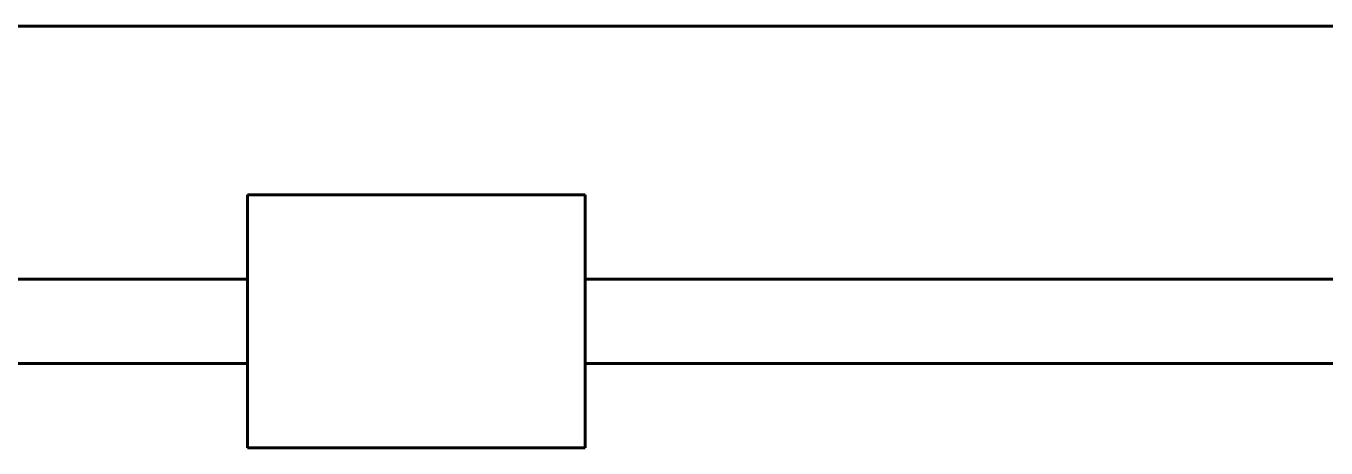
# Model space of a CAD drawing. Extents: x 0 to 297, y 0 to 292.
# Drawn here: x 169.33 to 177.03, y 112.02 to 114.52 of the extents above; entities that cross this region are included whole.
import ezdxf

# ---------------------------------------------------------------- set-up
doc = ezdxf.new("R2010")
doc.units = 0
doc.header["$MEASUREMENT"] = 0
doc.linetypes.add('K5LT_BASIC', pattern=[0])
doc.layers.add('Системный слой', color=7, linetype='Continuous')

# ---------------------------------------------------------------- blocks, each defined once
blk = doc.blocks.new('*U')
at = {"layer": 'Системный слой', "linetype": 'K5LT_BASIC', "lineweight": 60}
for p, q in [((172.6417, 113.5189), (170.6417, 113.5189)), ((170.6417, 113.5189), (170.6417, 112.0189)), ((172.6417, 113.5189), (170.6417, 113.5189)), ((170.6417, 113.5189), (170.6417, 112.0189)), ((172.6417, 113.5189), (170.6417, 113.5189)), ((170.6417, 113.5189), (170.6417, 112.0189)), ((172.6417, 112.0189), (172.6417, 113.5189)), ((172.6417, 112.0189), (172.6417, 113.5189)), ((172.6417, 112.0189), (172.6417, 113.5189)), ((170.6417, 112.0189), (172.6417, 112.0189)), ((170.6417, 112.0189), (172.6417, 112.0189)), ((170.6417, 112.0189), (172.6417, 112.0189))]:
    blk.add_line(p, q, dxfattribs=at)

msp = doc.modelspace()

# ---------------------------------------------------------------- linework, layer by layer
at = {"layer": 'Системный слой', "linetype": 'K5LT_BASIC', "lineweight": 60}
for p, q in [((196.6417, 114.5189), (114.642, 114.5189)), ((170.6417, 113.5189), (170.6417, 112.0189)), ((170.6417, 113.5189), (172.6417, 113.5189)), ((172.6417, 113.5189), (170.6417, 113.5189)), ((170.6417, 112.0189), (170.6417, 113.5189)), ((170.6417, 113.5189), (170.6417, 112.0189)), ((170.6417, 113.5189), (172.6417, 113.5189)), ((170.6417, 113.5189), (170.6417, 112.0189)), ((170.6417, 113.5189), (172.6417, 113.5189)), ((172.6417, 113.5189), (170.6417, 113.5189)), ((170.6417, 112.0189), (170.6417, 113.5189)), ((170.6417, 113.5189), (170.6417, 112.0189)), ((170.6417, 113.5189), (172.6417, 113.5189)), ((170.6417, 113.5189), (170.6417, 112.0189)), ((170.6417, 113.5189), (172.6417, 113.5189)), ((172.6417, 113.5189), (172.6417, 112.0189)), ((172.6417, 113.5189), (172.6417, 112.0189)), ((172.6417, 113.5189), (172.6417, 112.0189)), ((172.6417, 113.5189), (172.6417, 112.0189)), ((172.6417, 113.5189), (172.6417, 112.0189)), ((172.6417, 113.5189), (172.6417, 112.0189)), ((172.6417, 113.5189), (172.6417, 112.0189)), ((172.6417, 113.5189), (172.6417, 112.0189)), ((172.6417, 113.5189), (172.6417, 112.0189)), ((172.6417, 113.5189), (172.6417, 112.0189)), ((164.6419, 113.019), (170.6419, 113.019)), ((178.6413, 113.0191), (172.6417, 113.0191)), ((172.6419, 113.019), (178.6419, 113.019)), ((170.6417, 112.5189), (164.6417, 112.5189)), ((178.6417, 112.5189), (172.6417, 112.5189)), ((178.6417, 112.5189), (172.6417, 112.5189)), ((172.6417, 112.0189), (170.6417, 112.0189)), ((170.6417, 112.0189), (172.6417, 112.0189)), ((172.6417, 112.0189), (170.6417, 112.0189)), ((170.6417, 112.0189), (172.6417, 112.0189)), ((172.6417, 112.0189), (170.6417, 112.0189)), ((170.6417, 112.0189), (172.6417, 112.0189)), ((172.6417, 112.0189), (170.6417, 112.0189)), ((170.6417, 112.0189), (172.6417, 112.0189)), ((172.6417, 112.0189), (170.6417, 112.0189)), ((170.6417, 112.0189), (172.6417, 112.0189)), ((171.8917, 112.0189), (171.1417, 112.0189)), ((171.8917, 112.0189), (171.1417, 112.0189)), ((171.8917, 112.0189), (171.1417, 112.0189)), ((171.8917, 112.0189), (171.1417, 112.0189)), ((171.8917, 112.0189), (171.1417, 112.0189))]:
    msp.add_line(p, q, dxfattribs=at)

# ---------------------------------------------------------------- block references
at = {"layer": 'Системный слой'}
msp.add_blockref('*U', (0, 0), dxfattribs=at)
msp.add_blockref('*U', (0, 0), dxfattribs=at)
msp.add_blockref('*U', (0, 0), dxfattribs=at)
msp.add_blockref('*U', (0, 0), dxfattribs=at)
msp.add_blockref('*U', (0, 0), dxfattribs=at)
msp.add_blockref('*U', (0, 0), dxfattribs=at)
msp.add_blockref('*U', (0, 0), dxfattribs=at)
msp.add_blockref('*U', (0, 0), dxfattribs=at)
msp.add_blockref('*U', (0, 0), dxfattribs=at)
msp.add_blockref('*U', (0, 0), dxfattribs=at)
msp.add_blockref('*U', (0, 0), dxfattribs=at)
msp.add_blockref('*U', (0, 0), dxfattribs=at)
msp.add_blockref('*U', (0, 0), dxfattribs=at)
msp.add_blockref('*U', (0, 0), dxfattribs=at)
msp.add_blockref('*U', (0, 0), dxfattribs=at)
msp.add_blockref('*U', (0, 0), dxfattribs=at)
msp.add_blockref('*U', (0, 0), dxfattribs=at)
msp.add_blockref('*U', (0, 0), dxfattribs=at)
msp.add_blockref('*U', (0, 0), dxfattribs=at)
msp.add_blockref('*U', (0, 0), dxfattribs=at)
msp.add_blockref('*U', (0, 0), dxfattribs=at)
msp.add_blockref('*U', (0, 0), dxfattribs=at)
msp.add_blockref('*U', (0, 0), dxfattribs=at)
msp.add_blockref('*U', (0, 0), dxfattribs=at)
msp.add_blockref('*U', (0, 0), dxfattribs=at)
msp.add_blockref('*U', (0, 0), dxfattribs=at)
msp.add_blockref('*U', (0, 0), dxfattribs=at)
msp.add_blockref('*U', (0, 0), dxfattribs=at)
msp.add_blockref('*U', (0, 0), dxfattribs=at)
msp.add_blockref('*U', (0, 0), dxfattribs=at)
msp.add_blockref('*U', (0, 0), dxfattribs=at)
msp.add_blockref('*U', (0, 0), dxfattribs=at)
msp.add_blockref('*U', (0, 0), dxfattribs=at)
msp.add_blockref('*U', (0, 0), dxfattribs=at)
msp.add_blockref('*U', (0, 0), dxfattribs=at)
msp.add_blockref('*U', (0, 0), dxfattribs=at)
msp.add_blockref('*U', (0, 0), dxfattribs=at)
msp.add_blockref('*U', (0, 0), dxfattribs=at)
msp.add_blockref('*U', (0, 0), dxfattribs=at)
msp.add_blockref('*U', (0, 0), dxfattribs=at)
msp.add_blockref('*U', (0, 0), dxfattribs=at)
msp.add_blockref('*U', (0, 0), dxfattribs=at)
msp.add_blockref('*U', (0, 0), dxfattribs=at)
msp.add_blockref('*U', (0, 0), dxfattribs=at)
msp.add_blockref('*U', (0, 0), dxfattribs=at)
msp.add_blockref('*U', (0, 0), dxfattribs=at)
msp.add_blockref('*U', (0, 0), dxfattribs=at)
msp.add_blockref('*U', (0, 0), dxfattribs=at)
msp.add_blockref('*U', (0, 0), dxfattribs=at)
msp.add_blockref('*U', (0, 0), dxfattribs=at)
msp.add_blockref('*U', (0, 0), dxfattribs=at)
msp.add_blockref('*U', (0, 0), dxfattribs=at)
msp.add_blockref('*U', (0, 0), dxfattribs=at)
msp.add_blockref('*U', (0, 0), dxfattribs=at)
msp.add_blockref('*U', (0, 0), dxfattribs=at)
msp.add_blockref('*U', (0, 0), dxfattribs=at)
msp.add_blockref('*U', (0, 0), dxfattribs=at)
msp.add_blockref('*U', (0, 0), dxfattribs=at)
msp.add_blockref('*U', (0, 0), dxfattribs=at)
msp.add_blockref('*U', (0, 0), dxfattribs=at)
msp.add_blockref('*U', (0, 0), dxfattribs=at)
msp.add_blockref('*U', (0, 0), dxfattribs=at)
msp.add_blockref('*U', (0, 0), dxfattribs=at)
msp.add_blockref('*U', (0, 0), dxfattribs=at)
msp.add_blockref('*U', (0, 0), dxfattribs=at)
msp.add_blockref('*U', (0, 0), dxfattribs=at)
msp.add_blockref('*U', (0, 0), dxfattribs=at)
msp.add_blockref('*U', (0, 0), dxfattribs=at)
msp.add_blockref('*U', (0, 0), dxfattribs=at)
msp.add_blockref('*U', (0, 0), dxfattribs=at)
msp.add_blockref('*U', (0, 0), dxfattribs=at)
msp.add_blockref('*U', (0, 0), dxfattribs=at)
msp.add_blockref('*U', (0, 0), dxfattribs=at)
msp.add_blockref('*U', (0, 0), dxfattribs=at)
msp.add_blockref('*U', (0, 0), dxfattribs=at)
msp.add_blockref('*U', (0, 0), dxfattribs=at)
msp.add_blockref('*U', (0, 0), dxfattribs=at)
msp.add_blockref('*U', (0, 0), dxfattribs=at)
msp.add_blockref('*U', (0, 0), dxfattribs=at)
msp.add_blockref('*U', (0, 0), dxfattribs=at)
msp.add_blockref('*U', (0, 0), dxfattribs=at)
msp.add_blockref('*U', (0, 0), dxfattribs=at)
msp.add_blockref('*U', (0, 0), dxfattribs=at)
msp.add_blockref('*U', (0, 0), dxfattribs=at)
msp.add_blockref('*U', (0, 0), dxfattribs=at)
msp.add_blockref('*U', (0, 0), dxfattribs=at)
msp.add_blockref('*U', (0, 0), dxfattribs=at)
msp.add_blockref('*U', (0, 0), dxfattribs=at)
msp.add_blockref('*U', (0, 0), dxfattribs=at)
msp.add_blockref('*U', (0, 0), dxfattribs=at)
msp.add_blockref('*U', (0, 0), dxfattribs=at)
msp.add_blockref('*U', (0, 0), dxfattribs=at)
msp.add_blockref('*U', (0, 0), dxfattribs=at)
msp.add_blockref('*U', (0, 0), dxfattribs=at)
msp.add_blockref('*U', (0, 0), dxfattribs=at)
msp.add_blockref('*U', (0, 0), dxfattribs=at)
msp.add_blockref('*U', (0, 0), dxfattribs=at)
msp.add_blockref('*U', (0, 0), dxfattribs=at)
msp.add_blockref('*U', (0, 0), dxfattribs=at)
msp.add_blockref('*U', (0, 0), dxfattribs=at)
msp.add_blockref('*U', (0, 0), dxfattribs=at)
msp.add_blockref('*U', (0, 0), dxfattribs=at)
msp.add_blockref('*U', (0, 0), dxfattribs=at)
msp.add_blockref('*U', (0, 0), dxfattribs=at)
msp.add_blockref('*U', (0, 0), dxfattribs=at)
msp.add_blockref('*U', (0, 0), dxfattribs=at)
msp.add_blockref('*U', (0, 0), dxfattribs=at)
msp.add_blockref('*U', (0, 0), dxfattribs=at)
msp.add_blockref('*U', (0, 0), dxfattribs=at)
msp.add_blockref('*U', (0, 0), dxfattribs=at)
msp.add_blockref('*U', (0, 0), dxfattribs=at)
msp.add_blockref('*U', (0, 0), dxfattribs=at)
msp.add_blockref('*U', (0, 0), dxfattribs=at)
msp.add_blockref('*U', (0, 0), dxfattribs=at)
msp.add_blockref('*U', (0, 0), dxfattribs=at)
msp.add_blockref('*U', (0, 0), dxfattribs=at)
msp.add_blockref('*U', (0, 0), dxfattribs=at)
msp.add_blockref('*U', (0, 0), dxfattribs=at)
msp.add_blockref('*U', (0, 0), dxfattribs=at)
msp.add_blockref('*U', (0, 0), dxfattribs=at)
msp.add_blockref('*U', (0, 0), dxfattribs=at)
msp.add_blockref('*U', (0, 0), dxfattribs=at)
msp.add_blockref('*U', (0, 0), dxfattribs=at)
msp.add_blockref('*U', (0, 0), dxfattribs=at)
msp.add_blockref('*U', (0, 0), dxfattribs=at)
msp.add_blockref('*U', (0, 0), dxfattribs=at)
msp.add_blockref('*U', (0, 0), dxfattribs=at)
msp.add_blockref('*U', (0, 0), dxfattribs=at)
msp.add_blockref('*U', (0, 0), dxfattribs=at)
msp.add_blockref('*U', (0, 0), dxfattribs=at)
msp.add_blockref('*U', (0, 0), dxfattribs=at)
msp.add_blockref('*U', (0, 0), dxfattribs=at)
msp.add_blockref('*U', (0, 0), dxfattribs=at)
msp.add_blockref('*U', (0, 0), dxfattribs=at)
msp.add_blockref('*U', (0, 0), dxfattribs=at)
msp.add_blockref('*U', (0, 0), dxfattribs=at)
msp.add_blockref('*U', (0, 0), dxfattribs=at)
msp.add_blockref('*U', (0, 0), dxfattribs=at)
msp.add_blockref('*U', (0, 0), dxfattribs=at)
msp.add_blockref('*U', (0, 0), dxfattribs=at)
msp.add_blockref('*U', (0, 0), dxfattribs=at)
msp.add_blockref('*U', (0, 0), dxfattribs=at)
msp.add_blockref('*U', (0, 0), dxfattribs=at)
msp.add_blockref('*U', (0, 0), dxfattribs=at)
msp.add_blockref('*U', (0, 0), dxfattribs=at)
msp.add_blockref('*U', (0, 0), dxfattribs=at)
msp.add_blockref('*U', (0, 0), dxfattribs=at)
msp.add_blockref('*U', (0, 0), dxfattribs=at)
msp.add_blockref('*U', (0, 0), dxfattribs=at)
msp.add_blockref('*U', (0, 0), dxfattribs=at)
msp.add_blockref('*U', (0, 0), dxfattribs=at)
msp.add_blockref('*U', (0, 0), dxfattribs=at)
msp.add_blockref('*U', (0, 0), dxfattribs=at)
msp.add_blockref('*U', (0, 0), dxfattribs=at)
msp.add_blockref('*U', (0, 0), dxfattribs=at)
msp.add_blockref('*U', (0, 0), dxfattribs=at)
msp.add_blockref('*U', (0, 0), dxfattribs=at)
msp.add_blockref('*U', (0, 0), dxfattribs=at)
msp.add_blockref('*U', (0, 0), dxfattribs=at)
msp.add_blockref('*U', (0, 0), dxfattribs=at)
msp.add_blockref('*U', (0, 0), dxfattribs=at)
msp.add_blockref('*U', (0, 0), dxfattribs=at)
msp.add_blockref('*U', (0, 0), dxfattribs=at)
msp.add_blockref('*U', (0, 0), dxfattribs=at)
msp.add_blockref('*U', (0, 0), dxfattribs=at)
msp.add_blockref('*U', (0, 0), dxfattribs=at)
msp.add_blockref('*U', (0, 0), dxfattribs=at)
msp.add_blockref('*U', (0, 0), dxfattribs=at)
msp.add_blockref('*U', (0, 0), dxfattribs=at)
msp.add_blockref('*U', (0, 0), dxfattribs=at)
msp.add_blockref('*U', (0, 0), dxfattribs=at)
msp.add_blockref('*U', (0, 0), dxfattribs=at)
msp.add_blockref('*U', (0, 0), dxfattribs=at)
msp.add_blockref('*U', (0, 0), dxfattribs=at)
msp.add_blockref('*U', (0, 0), dxfattribs=at)
msp.add_blockref('*U', (0, 0), dxfattribs=at)
msp.add_blockref('*U', (0, 0), dxfattribs=at)
msp.add_blockref('*U', (0, 0), dxfattribs=at)
msp.add_blockref('*U', (0, 0), dxfattribs=at)
msp.add_blockref('*U', (0, 0), dxfattribs=at)
msp.add_blockref('*U', (0, 0), dxfattribs=at)
msp.add_blockref('*U', (0, 0), dxfattribs=at)
msp.add_blockref('*U', (0, 0), dxfattribs=at)
msp.add_blockref('*U', (0, 0), dxfattribs=at)
msp.add_blockref('*U', (0, 0), dxfattribs=at)
msp.add_blockref('*U', (0, 0), dxfattribs=at)
msp.add_blockref('*U', (0, 0), dxfattribs=at)
msp.add_blockref('*U', (0, 0), dxfattribs=at)
msp.add_blockref('*U', (0, 0), dxfattribs=at)
msp.add_blockref('*U', (0, 0), dxfattribs=at)
msp.add_blockref('*U', (0, 0), dxfattribs=at)
msp.add_blockref('*U', (0, 0), dxfattribs=at)
msp.add_blockref('*U', (0, 0), dxfattribs=at)
msp.add_blockref('*U', (0, 0), dxfattribs=at)
msp.add_blockref('*U', (0, 0), dxfattribs=at)
msp.add_blockref('*U', (0, 0), dxfattribs=at)
msp.add_blockref('*U', (0, 0), dxfattribs=at)
msp.add_blockref('*U', (0, 0), dxfattribs=at)
msp.add_blockref('*U', (0, 0), dxfattribs=at)
msp.add_blockref('*U', (0, 0), dxfattribs=at)
msp.add_blockref('*U', (0, 0), dxfattribs=at)
msp.add_blockref('*U', (0, 0), dxfattribs=at)
msp.add_blockref('*U', (0, 0), dxfattribs=at)
msp.add_blockref('*U', (0, 0), dxfattribs=at)
msp.add_blockref('*U', (0, 0), dxfattribs=at)
msp.add_blockref('*U', (0, 0), dxfattribs=at)
msp.add_blockref('*U', (0, 0), dxfattribs=at)
msp.add_blockref('*U', (0, 0), dxfattribs=at)
msp.add_blockref('*U', (0, 0), dxfattribs=at)
msp.add_blockref('*U', (0, 0), dxfattribs=at)
msp.add_blockref('*U', (0, 0), dxfattribs=at)
msp.add_blockref('*U', (0, 0), dxfattribs=at)
msp.add_blockref('*U', (0, 0), dxfattribs=at)
msp.add_blockref('*U', (0, 0), dxfattribs=at)
msp.add_blockref('*U', (0, 0), dxfattribs=at)
msp.add_blockref('*U', (0, 0), dxfattribs=at)
msp.add_blockref('*U', (0, 0), dxfattribs=at)
msp.add_blockref('*U', (0, 0), dxfattribs=at)
msp.add_blockref('*U', (0, 0), dxfattribs=at)
msp.add_blockref('*U', (0, 0), dxfattribs=at)
msp.add_blockref('*U', (0, 0), dxfattribs=at)
msp.add_blockref('*U', (0, 0), dxfattribs=at)
msp.add_blockref('*U', (0, 0), dxfattribs=at)
msp.add_blockref('*U', (0, 0), dxfattribs=at)
msp.add_blockref('*U', (0, 0), dxfattribs=at)
msp.add_blockref('*U', (0, 0), dxfattribs=at)
msp.add_blockref('*U', (0, 0), dxfattribs=at)
msp.add_blockref('*U', (0, 0), dxfattribs=at)
msp.add_blockref('*U', (0, 0), dxfattribs=at)
msp.add_blockref('*U', (0, 0), dxfattribs=at)
msp.add_blockref('*U', (0, 0), dxfattribs=at)
msp.add_blockref('*U', (0, 0), dxfattribs=at)
msp.add_blockref('*U', (0, 0), dxfattribs=at)
msp.add_blockref('*U', (0, 0), dxfattribs=at)
msp.add_blockref('*U', (0, 0), dxfattribs=at)
msp.add_blockref('*U', (0, 0), dxfattribs=at)
msp.add_blockref('*U', (0, 0), dxfattribs=at)
msp.add_blockref('*U', (0, 0), dxfattribs=at)
msp.add_blockref('*U', (0, 0), dxfattribs=at)
msp.add_blockref('*U', (0, 0), dxfattribs=at)
msp.add_blockref('*U', (0, 0), dxfattribs=at)
msp.add_blockref('*U', (0, 0), dxfattribs=at)
msp.add_blockref('*U', (0, 0), dxfattribs=at)
msp.add_blockref('*U', (0, 0), dxfattribs=at)
msp.add_blockref('*U', (0, 0), dxfattribs=at)
msp.add_blockref('*U', (0, 0), dxfattribs=at)
msp.add_blockref('*U', (0, 0), dxfattribs=at)
msp.add_blockref('*U', (0, 0), dxfattribs=at)
msp.add_blockref('*U', (0, 0), dxfattribs=at)
msp.add_blockref('*U', (0, 0), dxfattribs=at)
msp.add_blockref('*U', (0, 0), dxfattribs=at)
msp.add_blockref('*U', (0, 0), dxfattribs=at)
msp.add_blockref('*U', (0, 0), dxfattribs=at)
msp.add_blockref('*U', (0, 0), dxfattribs=at)
msp.add_blockref('*U', (0, 0), dxfattribs=at)
msp.add_blockref('*U', (0, 0), dxfattribs=at)
msp.add_blockref('*U', (0, 0), dxfattribs=at)
msp.add_blockref('*U', (0, 0), dxfattribs=at)
msp.add_blockref('*U', (0, 0), dxfattribs=at)
msp.add_blockref('*U', (0, 0), dxfattribs=at)
msp.add_blockref('*U', (0, 0), dxfattribs=at)
msp.add_blockref('*U', (0, 0), dxfattribs=at)
msp.add_blockref('*U', (0, 0), dxfattribs=at)
msp.add_blockref('*U', (0, 0), dxfattribs=at)
msp.add_blockref('*U', (0, 0), dxfattribs=at)
msp.add_blockref('*U', (0, 0), dxfattribs=at)
msp.add_blockref('*U', (0, 0), dxfattribs=at)
msp.add_blockref('*U', (0, 0), dxfattribs=at)
msp.add_blockref('*U', (0, 0), dxfattribs=at)
msp.add_blockref('*U', (0, 0), dxfattribs=at)
msp.add_blockref('*U', (0, 0), dxfattribs=at)
msp.add_blockref('*U', (0, 0), dxfattribs=at)
msp.add_blockref('*U', (0, 0), dxfattribs=at)
msp.add_blockref('*U', (0, 0), dxfattribs=at)
msp.add_blockref('*U', (0, 0), dxfattribs=at)
msp.add_blockref('*U', (0, 0), dxfattribs=at)
msp.add_blockref('*U', (0, 0), dxfattribs=at)
msp.add_blockref('*U', (0, 0), dxfattribs=at)
msp.add_blockref('*U', (0, 0), dxfattribs=at)
msp.add_blockref('*U', (0, 0), dxfattribs=at)
msp.add_blockref('*U', (0, 0), dxfattribs=at)
msp.add_blockref('*U', (0, 0), dxfattribs=at)
msp.add_blockref('*U', (0, 0), dxfattribs=at)
msp.add_blockref('*U', (0, 0), dxfattribs=at)
msp.add_blockref('*U', (0, 0), dxfattribs=at)
msp.add_blockref('*U', (0, 0), dxfattribs=at)
msp.add_blockref('*U', (0, 0), dxfattribs=at)
msp.add_blockref('*U', (0, 0), dxfattribs=at)
msp.add_blockref('*U', (0, 0), dxfattribs=at)
msp.add_blockref('*U', (0, 0), dxfattribs=at)
msp.add_blockref('*U', (0, 0), dxfattribs=at)
msp.add_blockref('*U', (0, 0), dxfattribs=at)
msp.add_blockref('*U', (0, 0), dxfattribs=at)
msp.add_blockref('*U', (0, 0), dxfattribs=at)
msp.add_blockref('*U', (0, 0), dxfattribs=at)
msp.add_blockref('*U', (0, 0), dxfattribs=at)
msp.add_blockref('*U', (0, 0), dxfattribs=at)
msp.add_blockref('*U', (0, 0), dxfattribs=at)
msp.add_blockref('*U', (0, 0), dxfattribs=at)
msp.add_blockref('*U', (0, 0), dxfattribs=at)
msp.add_blockref('*U', (0, 0), dxfattribs=at)
msp.add_blockref('*U', (0, 0), dxfattribs=at)
msp.add_blockref('*U', (0, 0), dxfattribs=at)
msp.add_blockref('*U', (0, 0), dxfattribs=at)
msp.add_blockref('*U', (0, 0), dxfattribs=at)
msp.add_blockref('*U', (0, 0), dxfattribs=at)
msp.add_blockref('*U', (0, 0), dxfattribs=at)
msp.add_blockref('*U', (0, 0), dxfattribs=at)
msp.add_blockref('*U', (0, 0), dxfattribs=at)
msp.add_blockref('*U', (0, 0), dxfattribs=at)
msp.add_blockref('*U', (0, 0), dxfattribs=at)
msp.add_blockref('*U', (0, 0), dxfattribs=at)
msp.add_blockref('*U', (0, 0), dxfattribs=at)
msp.add_blockref('*U', (0, 0), dxfattribs=at)
msp.add_blockref('*U', (0, 0), dxfattribs=at)
msp.add_blockref('*U', (0, 0), dxfattribs=at)
msp.add_blockref('*U', (0, 0), dxfattribs=at)
msp.add_blockref('*U', (0, 0), dxfattribs=at)
msp.add_blockref('*U', (0, 0), dxfattribs=at)
msp.add_blockref('*U', (0, 0), dxfattribs=at)
msp.add_blockref('*U', (0, 0), dxfattribs=at)
msp.add_blockref('*U', (0, 0), dxfattribs=at)
msp.add_blockref('*U', (0, 0), dxfattribs=at)
msp.add_blockref('*U', (0, 0), dxfattribs=at)
msp.add_blockref('*U', (0, 0), dxfattribs=at)
msp.add_blockref('*U', (0, 0), dxfattribs=at)
msp.add_blockref('*U', (0, 0), dxfattribs=at)
msp.add_blockref('*U', (0, 0), dxfattribs=at)
msp.add_blockref('*U', (0, 0), dxfattribs=at)
msp.add_blockref('*U', (0, 0), dxfattribs=at)
msp.add_blockref('*U', (0, 0), dxfattribs=at)
msp.add_blockref('*U', (0, 0), dxfattribs=at)
msp.add_blockref('*U', (0, 0), dxfattribs=at)
msp.add_blockref('*U', (0, 0), dxfattribs=at)
msp.add_blockref('*U', (0, 0), dxfattribs=at)
msp.add_blockref('*U', (0, 0), dxfattribs=at)
msp.add_blockref('*U', (0, 0), dxfattribs=at)
msp.add_blockref('*U', (0, 0), dxfattribs=at)
msp.add_blockref('*U', (0, 0), dxfattribs=at)
msp.add_blockref('*U', (0, 0), dxfattribs=at)
msp.add_blockref('*U', (0, 0), dxfattribs=at)
msp.add_blockref('*U', (0, 0), dxfattribs=at)
msp.add_blockref('*U', (0, 0), dxfattribs=at)
msp.add_blockref('*U', (0, 0), dxfattribs=at)
msp.add_blockref('*U', (0, 0), dxfattribs=at)
msp.add_blockref('*U', (0, 0), dxfattribs=at)
msp.add_blockref('*U', (0, 0), dxfattribs=at)
msp.add_blockref('*U', (0, 0), dxfattribs=at)
msp.add_blockref('*U', (0, 0), dxfattribs=at)
msp.add_blockref('*U', (0, 0), dxfattribs=at)
msp.add_blockref('*U', (0, 0), dxfattribs=at)
msp.add_blockref('*U', (0, 0), dxfattribs=at)
msp.add_blockref('*U', (0, 0), dxfattribs=at)
msp.add_blockref('*U', (0, 0), dxfattribs=at)
msp.add_blockref('*U', (0, 0), dxfattribs=at)
msp.add_blockref('*U', (0, 0), dxfattribs=at)
msp.add_blockref('*U', (0, 0), dxfattribs=at)
msp.add_blockref('*U', (0, 0), dxfattribs=at)
msp.add_blockref('*U', (0, 0), dxfattribs=at)
msp.add_blockref('*U', (0, 0), dxfattribs=at)
msp.add_blockref('*U', (0, 0), dxfattribs=at)
msp.add_blockref('*U', (0, 0), dxfattribs=at)
msp.add_blockref('*U', (0, 0), dxfattribs=at)
msp.add_blockref('*U', (0, 0), dxfattribs=at)

doc.saveas('drawing.dxf')
